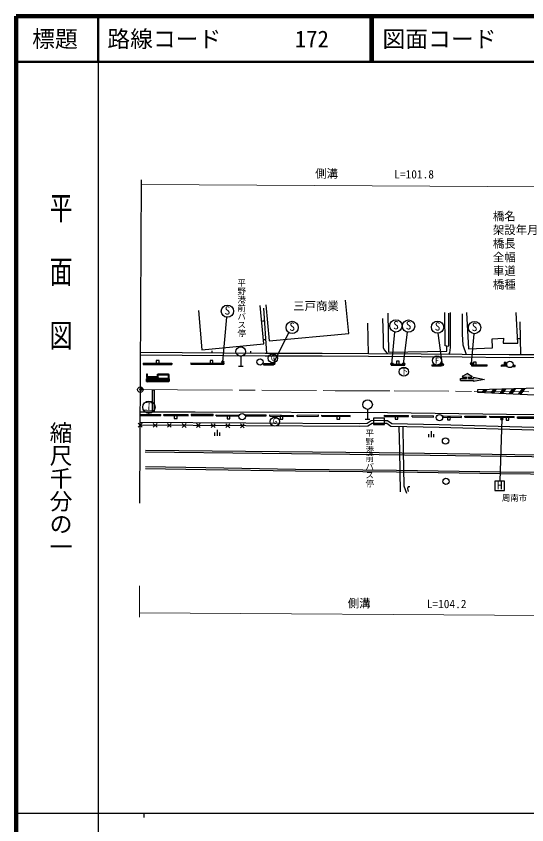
# Model space of a CAD drawing. Units: millimetres at full size, sheet at 1:1000; details may follow other scales. Extents: x 40000 to 680000, y 20000 to 380000.
# Drawn here: x 40000 to 152052, y 202409 to 380000 of the extents above; entities that cross this region are included whole.
import ezdxf
from ezdxf.enums import TextEntityAlignment as Align

# ---------------------------------------------------------------- set-up
doc = ezdxf.new("R2010")
doc.units = ezdxf.units.MM
doc.header["$LTSCALE"] = 1000
doc.header["$PDMODE"] = 32
doc.header["$PDSIZE"] = 500
doc.linetypes.add('CHAIN', pattern=[18.5, 12, -1.5, 3.5, -1.5])
for name, color, linetype, lineweight in [('M-BGD', 7, 'Continuous', 25), ('M-BGD-EXST', 7, 'Continuous', 25), ('M-BMK', 2, 'CHAIN', 13), ('M-BMK-HTXT', 7, 'Continuous', 13), ('M-BMK-OTRS', 5, 'Continuous', 25), ('M-BMK-SRVR', 3, 'Continuous', 25), ('M-STR-HTXT', 7, 'Continuous', 13), ('M-STR-STRC', 7, 'Continuous', 25), ('M-TTL', 2, 'Continuous', 140), ('M-TTL-BAND', 7, 'Continuous', 25), ('M-TTL-LINE', 7, 'Continuous', 50)]:
    doc.layers.add(name, color=color, linetype=linetype, lineweight=lineweight)
doc.layers.add('M-OTRS', color=6, linetype='Continuous')
doc.layers.add('M-TTL-TXT', color=7, linetype='Continuous')
doc.styles.add('@ＭＳ ゴシック', font='')
doc.styles.add('ＭＳ ゴシック', font='')
doc.styles.get('@ＭＳ ゴシック').set_extended_font_data('@MS Gothic')
doc.styles.get('ＭＳ ゴシック').set_extended_font_data('MS Gothic')

msp = doc.modelspace()

# ---------------------------------------------------------------- hatches: boundary and pattern name
at = {"layer": 'M-BGD-EXST'}
for points in [[(85591, 304057, 1), (85091, 304057, 1)], [(96741, 303708, 1), (96241, 303708, 1)], [(122703, 303605, 1), (122203, 303605, 1)], [(125272, 303620, 1), (124772, 303620, 1)], [(133775, 303463, 1), (133275, 303463, 1)], [(140197, 303688, 1), (139697, 303688, 1)], [(146823, 291542, 1), (146323, 291542, 1)]]:
    msp.add_hatch(color=256, dxfattribs=at).paths.add_polyline_path(points)
at = {"layer": 'M-STR-STRC'}
for points in [[(70971, 301285), (71070, 301386), (73439, 301399), (73539, 301299), (73543, 300605), (73343, 300604), (73340, 301198), (71171, 301186), (71174, 300692), (71075, 300591), (68706, 300578), (68605, 300678), (68602, 301372), (68802, 301373), (68805, 300779), (70973, 300791)], [(138790, 300692), (138790, 300417), (137525, 300417), (137525, 300020), (140336, 300020), (140336, 299744), (142733, 300218), (140336, 300692), (140336, 300417), (139256, 300417), (139256, 300692), (139926, 300692, 0.77336), (139999, 300973), (139023, 301517), (137977, 300975, 0.78564), (138046, 300692)], [(70372, 297969), (69922, 297971), (69903, 293050), (70353, 293048)], [(143253, 297964), (142678, 297948), (142259, 297389), (142802, 297363)], [(145361, 298025), (144786, 298008), (144250, 297294), (144793, 297268)], [(147469, 298085), (146894, 298069), (146241, 297198), (146784, 297172)], [(149577, 298146), (149002, 298129), (148232, 297103), (148775, 297077)], [(151685, 298206), (151110, 298190), (150223, 297008), (150766, 296982)]]:
    msp.add_hatch(color=256, dxfattribs=at).paths.add_polyline_path(points)
h = msp.add_hatch(color=256, dxfattribs=at)
h.paths.add_polyline_path([(68711, 299684), (68610, 299783), (68607, 300378), (68706, 300478), (73444, 300504), (73544, 300405), (73548, 299810), (73448, 299710)])
h.paths.add_polyline_path([(68808, 300279), (73345, 300304), (73347, 299909), (68810, 299884)], flags=16)

# ---------------------------------------------------------------- linework, layer by layer
at = {"layer": 'M-BGD'}
for p, q in [((95014, 305932), (94359, 315878)), ((94549, 312997), (94057, 312997)), ((117335, 305855), (117186, 312589)), ((150523, 312855), (150631, 305601)), ((150012, 309217), (150577, 309228)), ((94815, 308955), (94347, 308955)), ((82998, 306026), (82998, 306509)), ((91457, 305959), (91457, 306428)), ((67886, 303789), (74123, 303772)), ((67886, 303789), (67886, 303539)), ((74123, 303772), (74122, 303522)), ((78297, 303843), (78295, 303593)), ((78297, 303843), (85589, 303799)), ((85589, 303799), (85587, 303549)), ((89274, 305291), (89274, 303116)), ((94284, 303699), (96491, 303708)), ((94284, 303699), (94285, 303449)), ((96491, 303708), (96492, 303458)), ((67886, 303539), (74122, 303522)), ((78295, 303593), (85587, 303549)), ((94285, 303449), (96492, 303458)), ((122269, 303604), (125256, 303621)), ((122269, 303604), (122270, 303354)), ((122270, 303354), (125257, 303371)), ((125257, 303371), (125256, 303621)), ((131222, 303450), (133303, 303461)), ((131222, 303450), (131223, 303200)), ((131223, 303200), (133304, 303211)), ((133303, 303461), (133304, 303211)), ((139923, 303424), (143383, 303429)), ((139923, 303424), (139923, 303174)), ((139923, 303174), (143383, 303179)), ((143383, 303179), (143383, 303429)), ((147662, 303353), (146499, 303343)), ((146501, 303093), (146499, 303343)), ((147777, 303104), (146501, 303093)), ((148881, 303071), (149510, 303081)), ((149014, 303323), (149505, 303331)), ((149510, 303081), (149505, 303331)), ((117108, 293651), (117108, 291476)), ((67214, 292338), (71718, 292300)), ((67216, 292588), (71720, 292550)), ((71718, 292300), (71720, 292550)), ((72387, 292269), (72388, 292519)), ((72387, 292269), (77768, 292250)), ((72388, 292519), (77769, 292500)), ((77768, 292250), (77769, 292500)), ((78404, 292560), (83257, 292565)), ((78404, 292560), (78404, 292310)), ((78404, 292310), (83257, 292315)), ((83257, 292315), (83257, 292565)), ((83906, 292205), (83908, 292455)), ((83906, 292205), (88818, 292157)), ((83908, 292455), (88821, 292407)), ((88818, 292157), (88821, 292407)), ((90422, 292453), (94870, 292453)), ((90422, 292203), (90422, 292453)), ((90422, 292203), (94870, 292203)), ((94870, 292203), (94870, 292453)), ((95652, 292165), (95657, 292415)), ((95652, 292165), (100831, 292073)), ((95657, 292415), (100835, 292323)), ((100831, 292073), (100835, 292323)), ((101627, 292367), (106350, 292428)), ((101631, 292117), (101627, 292367)), ((101631, 292117), (106353, 292178)), ((106353, 292178), (106350, 292428)), ((107091, 292124), (107093, 292374)), ((107091, 292124), (113312, 292069)), ((107093, 292374), (113314, 292319)), ((113312, 292069), (113314, 292319)), ((120813, 292102), (120815, 292352)), ((120813, 292102), (126110, 292069)), ((120815, 292352), (126112, 292319)), ((126110, 292069), (126112, 292319)), ((126869, 292039), (126873, 292289)), ((126869, 292039), (131578, 291972)), ((126873, 292289), (131581, 292222)), ((131578, 291972), (131581, 292222)), ((133684, 291947), (133688, 292197)), ((133684, 291947), (137698, 291887)), ((133688, 292197), (137702, 292137)), ((137698, 291887), (137702, 292137)), ((138432, 292175), (143113, 292167)), ((138432, 291925), (138432, 292175)), ((138432, 291925), (143112, 291917)), ((143112, 291917), (143113, 292167)), ((143931, 291908), (143934, 292158)), ((143931, 291908), (149259, 291832)), ((143934, 292158), (149262, 292082)), ((149259, 291832), (149262, 292082)), ((150030, 291983), (154612, 291997)), ((150030, 291733), (150030, 291983)), ((150030, 291733), (154613, 291747)), ((67620, 289743), (66779, 290594)), ((66782, 289753), (67628, 290588)), ((70901, 289723), (70061, 290574)), ((70063, 289733), (70909, 290568)), ((74009, 289704), (73168, 290555)), ((73171, 289714), (74017, 290549)), ((77272, 289684), (76432, 290535)), ((76434, 289694), (77280, 290529)), ((80397, 289665), (79556, 290516)), ((79559, 289675), (80405, 290510)), ((83629, 289645), (82789, 290496)), ((82791, 289655), (83637, 290491)), ((86868, 289625), (86027, 290476)), ((86030, 289635), (86876, 290471)), ((90044, 289606), (89203, 290457)), ((89205, 289616), (90051, 290451)), ((83607, 287845), (83607, 288542)), ((84140, 287845), (84140, 289173)), ((84673, 287845), (84673, 288542)), ((130573, 287523), (130573, 288220)), ((131106, 287523), (131106, 288851)), ((131640, 287523), (131640, 288220))]:
    msp.add_line(p, q, dxfattribs=at)
for points in [[(80016, 315343), (80763, 306756), (94311, 308015), (93525, 316425)], [(94789, 316590), (95530, 308710), (112960, 310275), (112293, 317660)], [(121576, 314743), (121736, 306207), (134521, 306446), (134501, 307501), (134121, 307587), (134032, 314918)], [(134501, 307501), (134976, 307567), (134932, 314740)], [(134971, 305711), (135147, 306083), (135339, 307236), (135309, 314932)], [(137833, 314644), (137900, 310122), (137993, 307807), (138749, 305671)], [(138821, 314944), (139238, 306977), (144491, 307189), (144445, 309151), (146906, 309319), (146898, 308178), (150067, 308194), (149704, 314927)], [(120392, 313573), (120502, 309321), (120565, 307203), (120746, 306717), (121513, 305828)], [(169282, 305030), (163257, 305043), (148186, 304992), (137845, 305079), (128834, 305181), (117332, 305255), (107136, 305300), (94650, 305333), (67295, 305550)], [(169284, 305630), (163257, 305643), (148188, 305592), (137851, 305679), (128839, 305781), (117335, 305855), (107138, 305900), (94653, 305933), (67299, 306150)], [(88749, 303116), (89274, 303116), (89799, 303116)], [(116583, 291476), (117108, 291476), (117633, 291476)], [(171230, 289363), (169366, 288838), (153541, 289071), (132824, 289679), (122197, 289892), (121315, 290532), (120844, 290532), (118379, 290571), (118095, 290563), (117179, 289962), (115330, 289874), (90385, 290025), (67201, 290167)], [(171067, 289941), (169288, 289439), (153554, 289671), (132839, 290279), (122397, 290488), (121510, 291132), (120848, 291132), (118375, 291171), (117907, 291157), (116987, 290553), (115318, 290474), (90389, 290625), (67205, 290767)], [(124334, 275552), (124165, 284507), (124068, 289855)], [(124818, 289840), (124915, 284521), (125061, 276823), (125655, 275271)], [(68338, 284325), (119672, 283760), (164369, 283125), (201146, 282619), (223030, 282238), (254834, 281786), (293042, 281334), (320558, 281092), (423065, 279606), (551480, 278071), (567791, 277936)], [(68343, 284725), (119677, 284160), (164374, 283525), (201153, 283019), (223037, 282638), (254839, 282186), (293046, 281734), (320563, 281492), (423071, 280005), (551484, 278471), (567793, 278336)], [(68366, 280675), (81625, 280472), (101271, 280135), (123465, 279916), (146335, 279562), (172397, 279280), (191677, 279038), (223572, 278580), (248904, 278146), (272756, 277784), (294542, 277539), (319605, 277209), (343978, 276827), (399967, 276042), (439867, 275665), (467723, 275253), (491897, 274988), (525720, 274631), (567777, 273975)], [(68372, 281075), (81632, 280872), (101277, 280535), (123470, 280316), (146340, 279962), (172401, 279680), (191682, 279438), (223579, 278980), (248910, 278546), (272761, 278184), (294547, 277939), (319610, 277609), (343984, 277227), (399972, 276442), (439872, 276065), (467729, 275653), (491901, 275388), (525725, 275031), (567779, 274375)], [(126408, 276668), (126022, 276651), (125859, 276276), (126000, 275581)]]:
    msp.add_lwpolyline(points, dxfattribs=at)
for points in [[(70741, 303781), (71341, 303779), (71343, 304379), (70743, 304381)], [(82582, 303817), (83182, 303813), (83186, 304413), (82586, 304417)], [(123469, 303611), (124069, 303615), (124065, 304215), (123465, 304211)], [(140340, 303424), (140940, 303425), (140940, 304025), (140340, 304024)], [(147080, 303348), (147480, 303351), (147475, 303951), (147075, 303948)], [(75303, 292259), (74703, 292261), (74701, 291661), (75301, 291659)], [(86912, 292176), (86312, 292182), (86306, 291582), (86906, 291576)], [(98511, 292114), (97911, 292125), (97901, 291525), (98501, 291515)], [(110991, 292089), (110391, 292095), (110386, 291495), (110986, 291489)], [(118401, 290308), (120851, 290308), (120851, 291708), (118401, 291708)], [(123753, 292084), (123153, 292088), (123150, 291488), (123750, 291484)], [(135272, 291923), (134672, 291932), (134664, 291332), (135263, 291324)], [(148128, 291849), (147528, 291857), (147519, 291257), (148119, 291249)]]:
    msp.add_lwpolyline(points, close=True, dxfattribs=at)
for centre, radius in [((89274, 306341), 1050), ((93509, 304045), 700), ((148342, 303518), 700), ((117108, 294701), 1050), ((89592, 292033), 700), ((132880, 291830), 700), ((134214, 286705), 700), ((134315, 277851), 700)]:
    msp.add_circle(centre, radius, dxfattribs=at)
at = {"layer": 'M-BGD-EXST'}
for p, q in [((85341, 304057), (86216, 313870)), ((96491, 303708), (99796, 310541)), ((122453, 303605), (123109, 310656)), ((125022, 303620), (125894, 310616)), ((133525, 303463), (132607, 310361)), ((139947, 303688), (140484, 310251)), ((146573, 291542), (146150, 277917)), ((147126, 277917), (145026, 277917)), ((145026, 277917), (145026, 275817)), ((147126, 275817), (147126, 277917)), ((145026, 275817), (147126, 275817))]:
    msp.add_line(p, q, dxfattribs=at)
for centre, radius in [((86342, 315214), 1350), ((100563, 311652), 1350), ((123341, 311986), 1350), ((126097, 311950), 1350), ((132459, 311703), 1350), ((140587, 311597), 1350), ((96319, 304873), 1000), ((85341, 304057), 250), ((96491, 303708), 250), ((122453, 303605), 250), ((125022, 303620), 250), ((132337, 304389), 1000), ((133525, 303463), 250), ((139947, 303688), 250), ((125066, 301918), 1000), ((69137, 294111), 1350), ((96761, 290962), 1000), ((146573, 291542), 250)]:
    msp.add_circle(centre, radius, dxfattribs=at)
at = {"layer": 'M-BMK'}
msp.add_lwpolyline([(67249, 297982), (75433, 297949), (93868, 297842), (110005, 297753), (122927, 297742), (140473, 297576), (180389, 297353), (188714, 297225), (197435, 297156), (212253, 297082), (221871, 296984), (236238, 296836), (256248, 296818), (268841, 296634), (278328, 296639), (300904, 296567), (314604, 296381), (322624, 296398), (341220, 296228), (360745, 296147), (378640, 295972)], dxfattribs=at)
at = {"layer": 'M-BMK-OTRS'}
msp.add_line((67097, 273082), (67530, 344052), dxfattribs=at)
at = {"layer": 'M-BMK-SRVR'}
msp.add_circle((67249, 297982), 600, dxfattribs=at)
at = {"layer": 'M-OTRS'}
msp.add_point((67353, 298022), dxfattribs=at)
at = {"layer": 'M-STR-HTXT'}
for p, q in [((67524, 343032), (169458, 342406)), ((67053, 248036), (67053, 254916)), ((67053, 248964), (171154, 248314))]:
    msp.add_line(p, q, dxfattribs=at)
at = {"layer": 'M-STR-STRC'}
for p, q in [((68802, 301373), (68602, 301372)), ((68602, 301372), (68605, 300678)), ((68605, 300678), (68706, 300578)), ((68607, 300378), (68706, 300478)), ((68610, 299783), (68607, 300378)), ((68706, 300578), (71075, 300591)), ((68706, 300478), (73444, 300504)), ((68805, 300779), (68802, 301373)), ((70973, 300791), (68805, 300779)), ((68808, 300279), (73345, 300304)), ((68810, 299884), (68808, 300279)), ((70971, 301285), (71070, 301386)), ((70971, 301285), (70973, 300791)), ((73439, 301399), (71070, 301386)), ((71174, 300692), (71075, 300591)), ((71171, 301186), (73340, 301198)), ((71174, 300692), (71171, 301186)), ((73340, 301198), (73343, 300604)), ((73343, 300604), (73543, 300605)), ((73345, 300304), (73347, 299909)), ((73539, 301299), (73439, 301399)), ((73544, 300405), (73444, 300504)), ((73543, 300605), (73539, 301299)), ((73544, 300405), (73548, 299810)), ((137525, 300417), (138790, 300417)), ((137525, 300020), (137525, 300417)), ((139023, 301517), (137977, 300975)), ((138046, 300692), (138790, 300692)), ((138790, 300417), (138790, 300692)), ((139023, 301517), (139999, 300973)), ((139256, 300417), (139256, 300692)), ((139256, 300692), (139926, 300692)), ((139256, 300417), (140336, 300417)), ((140336, 300692), (140336, 300417)), ((140336, 300692), (142733, 300218)), ((142733, 300218), (140336, 299744)), ((68610, 299783), (68711, 299684)), ((73448, 299710), (68711, 299684)), ((73347, 299909), (68810, 299884)), ((73548, 299810), (73448, 299710)), ((137525, 300020), (140336, 300020)), ((140336, 300020), (140336, 299744)), ((69903, 293050), (69922, 297971)), ((69922, 297971), (70372, 297969)), ((70353, 293048), (70372, 297969)), ((142259, 297389), (142678, 297948)), ((142802, 297363), (143253, 297964)), ((144250, 297294), (144786, 298008)), ((144793, 297268), (145361, 298025)), ((146241, 297198), (146894, 298069)), ((146784, 297172), (147469, 298085)), ((148232, 297103), (149002, 298129)), ((148775, 297077), (149577, 298146)), ((150223, 297008), (151110, 298190)), ((150766, 296982), (151685, 298206)), ((69903, 293050), (67219, 293067)), ((70353, 293048), (69903, 293050))]:
    msp.add_line(p, q, dxfattribs=at)
for points in [[(181210, 299053), (141202, 297906), (141211, 297440), (172567, 295937), (181443, 295767)], [(228967, 291975), (179480, 292360), (147590, 292553), (121445, 292913), (79242, 293036), (70353, 293048)]]:
    msp.add_lwpolyline(points, dxfattribs=at)
for centre, start, end in [((138046, 300842), 117.38135, 270), ((139926, 300842), 270, 60.86817)]:
    msp.add_arc(centre, 150, start, end, dxfattribs=at)
at = {"layer": 'M-TTL'}
for p, q in [((40000, 380000), (40000, 20000)), ((680000, 380000), (40000, 380000))]:
    msp.add_line(p, q, dxfattribs=at)
at = {"layer": 'M-TTL-BAND'}
for p, q in [((58000, 370000), (58000, 20000)), ((40000, 205000), (579000, 205000)), ((68000, 205000), (68000, 204000))]:
    msp.add_line(p, q, dxfattribs=at)
at = {"layer": 'M-TTL-LINE'}
for p, q in [((58000, 380000), (58000, 370000)), ((117750, 380000), (117750, 370000)), ((118250, 380000), (118250, 370000)), ((40000, 370000), (680000, 370000))]:
    msp.add_line(p, q, dxfattribs=at)

# ---------------------------------------------------------------- texts
at = {"layer": 'M-BGD-EXST', "style": 'ＭＳ ゴシック'}
for s, p in [('S', (85687, 313922)), ('S', (99908, 310359)), ('S', (122686, 310693)), ('S', (125442, 310658)), ('S', (131803, 310410)), ('S', (139931, 310304)), ('工', (67857, 292835))]:
    msp.add_text(s, height=1833, rotation=358.508, dxfattribs=at).set_placement(p, align=Align.BOTTOM_LEFT)
for s, height, p in [('G', 1320, (95880, 303945)), ('下', 1320, (124213, 300930)), ('G', 1320, (96321, 290034)), ('H', 1833, (145479, 275509)), ('周南市', 1320, (146576, 273134))]:
    msp.add_text(s, height=height, dxfattribs=at).set_placement(p, align=Align.BOTTOM_LEFT)
msp.add_text('F', height=1320, dxfattribs=at).set_placement((132347, 304361), align=Align.MIDDLE_CENTER)
at = {"layer": 'M-BMK-HTXT', "style": '@ＭＳ ゴシック'}
for p in [(88388, 322394), (116485, 289410)]:
    msp.add_text('平野港前バス停', height=1320, rotation=270, dxfattribs=at).set_placement(p, align=Align.BOTTOM_LEFT)
at = {"layer": 'M-BMK-HTXT', "style": 'ＭＳ ゴシック'}
msp.add_text('三戸商業', height=1833, dxfattribs=at).set_placement((100776, 314863), align=Align.BOTTOM_LEFT)
at = {"layer": 'M-STR-HTXT', "style": 'ＭＳ ゴシック'}
for s, p in [('側溝', (105618, 343951)), ('L=101.8', (122952, 343809)), ('橋名', (144609, 334588)), ('架設年月', (144609, 331588)), ('橋長', (144609, 328588)), ('全幅', (144609, 325588)), ('車道', (144609, 322588)), ('橋種', (144609, 319588)), ('側溝', (112753, 249591)), ('L=104.2', (130087, 249449))]:
    msp.add_text(s, height=1833, dxfattribs=at).set_placement(p, align=Align.BOTTOM_LEFT)
at = {"layer": 'M-TTL-BAND', "style": '@ＭＳ ゴシック', "width": 1.4}
msp.add_text('平  面  図', height=3666, rotation=270, dxfattribs=at).set_placement((49777, 306475), align=Align.MIDDLE_RIGHT)
at = {"layer": 'M-TTL-BAND', "style": '@ＭＳ ゴシック'}
msp.add_text('縮尺千分の一', height=3666, rotation=270, dxfattribs=at).set_placement((49777, 261030), align=Align.MIDDLE_RIGHT)
at = {"layer": 'M-TTL-TXT', "style": 'ＭＳ ゴシック'}
msp.add_text('標題', height=3666, dxfattribs=at).set_placement((48500, 375000), align=Align.MIDDLE_CENTER)
for s, p in [('路線コード', (60000, 375000)), ('172', (101142, 375000)), ('図面コード', (120380, 375000))]:
    msp.add_text(s, height=3666, dxfattribs=at).set_placement(p, align=Align.MIDDLE_LEFT)

doc.saveas('drawing.dxf')
